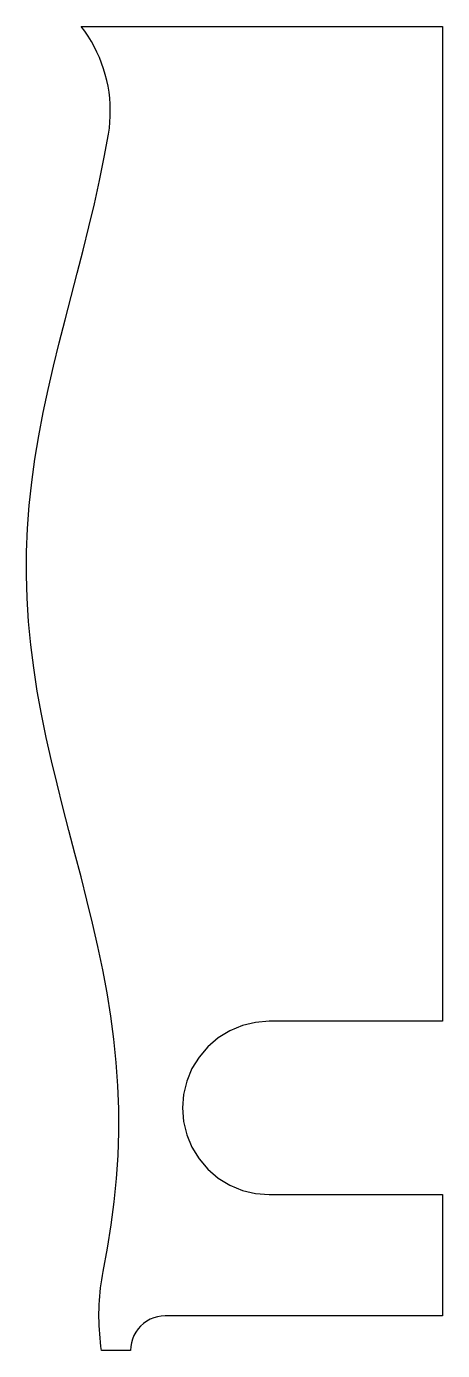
# Model space of a CAD drawing. Header units: inches. Extents: x 39 to 48, y -0.8 to 27.9.
import ezdxf

# ---------------------------------------------------------------- set-up
doc = ezdxf.new("R2010")
doc.units = ezdxf.units.IN

msp = doc.modelspace()

# ---------------------------------------------------------------- linework, layer by layer
msp.add_lwpolyline([(48, 0), (42, 0), (42, 0), (41.916, -0.005), (41.833, -0.019), (41.752, -0.042), (41.675, -0.074), (41.601, -0.115), (41.532, -0.164), (41.47, -0.22), (41.414, -0.282), (41.365, -0.351), (41.324, -0.425), (41.292, -0.502), (41.269, -0.583), (41.255, -0.666), (41.25, -0.75), (40.625, -0.75), (40.625, -0.75), (40.612, -0.66), (40.601, -0.57), (40.592, -0.48), (40.584, -0.39), (40.578, -0.3), (40.573, -0.209), (40.57, -0.119), (40.569, -0.028), (40.569, 0.062), (40.571, 0.153), (40.575, 0.243), (40.58, 0.334), (40.587, 0.424), (40.595, 0.514), (40.605, 0.604), (40.617, 0.694), (40.63, 0.783), (40.645, 0.873), (40.662, 0.962), (40.662, 0.962), (40.755, 1.464), (40.834, 1.967), (40.899, 2.469), (40.949, 2.971), (40.982, 3.474), (40.998, 3.976), (40.997, 4.479), (40.979, 4.981), (40.944, 5.483), (40.892, 5.986), (40.826, 6.488), (40.744, 6.991), (40.65, 7.493), (40.545, 7.995), (40.43, 8.498), (40.308, 9), (40.181, 9.503), (40.05, 10.005), (39.919, 10.508), (39.789, 11.01), (39.663, 11.512), (39.542, 12.015), (39.429, 12.517), (39.327, 13.02), (39.235, 13.522), (39.158, 14.024), (39.094, 14.527), (39.046, 15.029), (39.015, 15.532), (39.001, 16.034), (39.004, 16.536), (39.024, 17.039), (39.061, 17.541), (39.115, 18.044), (39.183, 18.546), (39.266, 19.048), (39.361, 19.551), (39.468, 20.053), (39.583, 20.556), (39.706, 21.058), (39.834, 21.56), (39.965, 22.063), (40.096, 22.565), (40.226, 23.068), (40.352, 23.57), (40.471, 24.072), (40.583, 24.575), (40.684, 25.077), (40.774, 25.58), (40.774, 25.58), (40.793, 25.708), (40.806, 25.838), (40.813, 25.968), (40.814, 26.098), (40.81, 26.228), (40.801, 26.357), (40.786, 26.486), (40.765, 26.615), (40.738, 26.742), (40.706, 26.868), (40.669, 26.993), (40.627, 27.115), (40.579, 27.236), (40.525, 27.355), (40.467, 27.471), (40.404, 27.585), (40.336, 27.696), (40.263, 27.803), (40.186, 27.908), (48, 27.908), (48, 6.375), (44.25, 6.375), (43.957, 6.352), (43.671, 6.283), (43.399, 6.171), (43.148, 6.017), (42.924, 5.826), (42.733, 5.602), (42.579, 5.351), (42.467, 5.079), (42.398, 4.793), (42.375, 4.5), (42.398, 4.207), (42.467, 3.921), (42.579, 3.649), (42.733, 3.398), (42.924, 3.174), (43.148, 2.983), (43.399, 2.829), (43.671, 2.717), (43.957, 2.648), (44.25, 2.625), (48, 2.625), (48, 0)], close=True)

doc.saveas('drawing.dxf')
